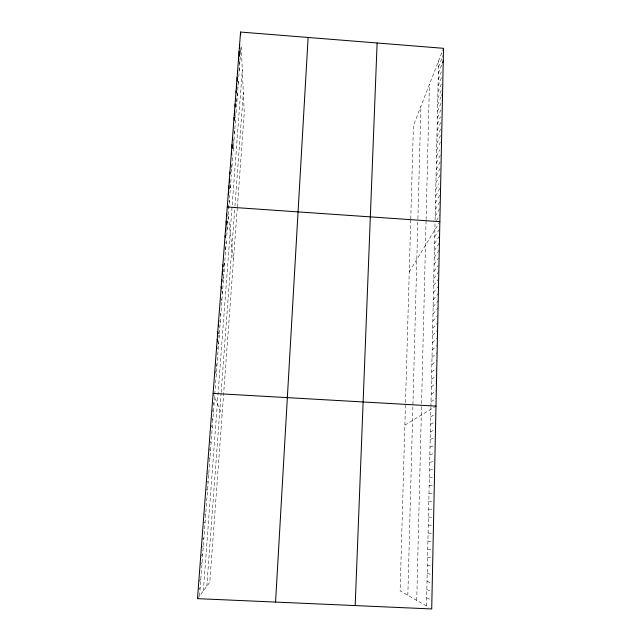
<?xml version="1.0" encoding="UTF-8"?>
<svg xmlns="http://www.w3.org/2000/svg" width="641" height="641" viewBox="0 0 641 641"><rect width="100%" height="100%" fill="white"/><g stroke="black" fill="none" stroke-linecap="round" stroke-linejoin="round"><path stroke-width="0.48" stroke-dasharray="3.21 2.4" d="M426.473 605.953L430.904 407.372M430.92 406.442L435.007 223.076M435.071 220.184L438.62 60.839M416.738 600.377L421.554 404.495M421.578 403.614L426.081 220.52M426.097 219.615L429.422 84.428M407.836 595.281L417.876 219.567M417.9 218.709L420.905 106.278M410.729 219.903L400.136 590.866L428.717 607.235M410.753 218.958L413.421 125.452L443.155 49.213M203.341 590.882L242.298 69.877M206.803 586.275L221.097 393.294M221.169 392.34L234.894 206.939M234.959 206.073L243.348 92.729M237.282 207.948L209.799 582.292L197.492 598.646M237.354 206.987L244.269 112.76L241.168 45.174M199.535 595.93L214.719 395.064M214.791 394.111L219.302 334.394M219.374 333.472L226.561 238.372M226.77 235.616L228.196 216.722M228.348 214.751L229.823 195.257M229.967 193.318L231.353 174.993M231.569 172.117L232.867 154.946M233.156 151.156L235.784 116.406M236.064 112.688L238.428 81.367M238.773 76.8L240.896 48.764M438.484 67.065L443.027 55.583M438.348 73.322L442.538 62.842M438.204 79.588L441.353 71.832M438.067 85.878L441.457 77.633M437.923 92.192L441.32 84.059M437.787 98.53L442.314 87.825M437.643 104.884L441.801 95.205M437.499 111.262L442.418 99.98M437.354 117.664L440.768 109.964M437.218 124.082L440.503 116.774M437.074 130.524L441.593 120.628M436.93 136.99L441.457 127.247M436.785 143.48L441.312 133.881M436.641 149.986L441.585 139.69M436.489 156.516L439.79 149.762M436.345 163.07L440.888 153.936M436.2 169.649L440.712 160.747M436.048 176.243L440.567 167.501M435.904 182.869L440.872 173.423M435.76 189.512L438.925 183.606M435.608 196.178L440.135 187.909M435.455 202.868L439.99 194.76M435.311 209.583L439.846 201.635M435.159 216.313L440.151 207.756M436.505 220.56L440.006 214.695M409.246 271.84L439.357 222.483M434.702 236.729L439.213 229.518M434.55 243.628L439.061 236.585M434.398 250.551L439.414 242.907M434.245 257.498L439.261 250.046M434.085 264.461L438.556 258.011M433.933 271.455L438.404 265.174M433.773 278.474L438.813 271.608M433.62 285.525L438.66 278.843M433.46 292.592L438.5 286.11M433.3 299.684L438.348 293.402M198.654 589.432L200.168 587.597M433.14 306.807L438.196 300.725M432.979 313.954L438.043 308.073M432.827 321.125L437.883 315.444M198.798 581.467L200.793 579.296M432.667 328.32L437.731 322.848M432.499 335.547L437.571 330.275M432.338 342.799L437.418 337.735M432.178 350.074L437.258 345.219M432.018 357.374L437.106 352.726M431.85 364.705L436.946 360.274M200.096 564.425L202.043 562.79M431.689 372.06L436.785 367.838M431.521 379.448L436.625 375.442M431.361 386.852L436.465 383.062M200.737 555.955L202.66 554.593M431.193 394.295L436.305 390.722M431.024 401.755L436.144 398.406M404.864 425.143L435.976 406.122M201.378 547.518L203.277 546.42M430.696 416.77L435.816 413.862M430.528 424.318L435.656 421.634M430.351 431.89L435.487 429.438M202.019 539.113L203.894 538.28M430.183 439.494L435.319 437.266M430.015 447.13L435.159 445.126M429.847 454.79L434.991 453.019M429.67 462.473L434.822 460.943M429.502 470.198L434.654 468.9M429.326 477.938L434.486 476.88M203.285 522.407L205.12 522.095M429.158 485.718L434.318 484.9M428.981 493.522L434.149 492.945M428.805 501.358L433.981 501.022M203.918 514.106L205.729 514.042M428.629 509.218L433.813 509.13M428.452 517.111L433.637 517.271M428.276 525.035L433.468 525.444M428.1 532.992L433.292 533.641M427.924 540.972L433.124 541.877M427.747 548.984L432.947 550.146M427.563 557.029L432.771 558.447M427.387 565.106L432.595 566.78M427.202 573.214L432.419 575.153M205.793 489.395L207.54 490.093M427.026 581.355L432.242 583.55M426.842 589.52L432.066 591.98M426.658 597.724L431.89 600.449M206.418 481.223L208.133 482.168M207.035 473.082L208.734 474.276M208.269 456.897L209.919 458.571M208.878 448.852L210.512 450.767M209.487 440.84L211.097 442.995M210.697 424.903L212.267 427.531M211.69 417.7L212.844 419.847M212.283 409.863L213.429 412.187M212.876 402.059L214.006 404.559M213.092 393.398L222.09 414.959M215.152 370.939L216.289 374.32M215.729 363.271L216.85 366.828M217.644 341.124L218.541 344.529M218.653 335.371L219.094 337.15M219.775 320.556L220.208 322.471M220.4 313.473L220.76 315.172M221.506 298.834L221.858 300.653M221.882 290.621L222.403 293.434M223.196 277.329L223.485 279.075M223.597 269.244L224.03 271.936M224.278 262.978L224.566 264.821M225.087 246.785L225.632 250.671M225.928 241.857L226.169 243.628M226.762 225.92L227.226 229.63M227.523 220.768L227.747 222.667M228.356 216.442L233.444 260.302M228.348 204.92L228.789 208.878M229.109 200.232L229.31 202.051M229.959 184.696L230.335 188.478M231.537 164.649L231.858 168.287M233.14 145.443L233.372 148.311M233.717 139.754L233.869 141.693M233.997 130.171L234.366 135.107M236.585 98.594L236.833 102.496M237.138 93.073L237.322 96.038M238.188 81.319L238.292 83.194M239.101 67.545L239.253 70.438M239.59 61.167L239.734 64.092M240.551 48.468L240.687 51.456"/><path stroke-width="0.96" d="M355.194 605.585L377.116 42.995M275.558 602.083L308.121 37.466M240.559 32.05L197.492 598.646L431.713 608.95L443.508 48.315L240.559 32.05L240.687 34.862M442.538 62.842L443.235 61.095M441.801 95.205L442.562 93.45M213.092 393.398L435.976 406.122M227.267 207.003L439.862 221.666M216.618 347.045L217.075 348.672M217.195 339.426L217.644 341.124M217.772 331.83L218.212 333.6M218.349 324.266L218.781 326.109M221.193 286.864L221.538 288.738M221.754 279.468L222.09 281.407M222.315 272.096L222.756 274.717M222.876 264.757L223.164 266.552M225.087 235.664L225.328 237.434M225.632 228.46L225.985 231.177M226.177 221.281L226.642 224.991M226.722 214.126L226.946 216.025M228.332 192.957L228.525 194.776M228.861 185.978L229.149 188.758M229.39 179.015L229.766 182.797M229.919 172.084L230.103 174.007M231.489 151.436L231.73 154.209M232.01 144.602L232.322 148.359M232.523 137.791L232.675 139.698M234.069 117.503L234.269 120.26M234.574 110.789L234.902 115.46M235.087 104.098L235.279 106.943M236.096 90.79L236.217 92.745M236.601 84.171L236.841 88.129M237.098 77.577L237.322 81.279M237.603 71.007L237.707 72.882M238.596 57.93L238.748 60.815M239.093 51.424L239.341 56.296M239.582 44.942L239.726 47.907"/></g></svg>
